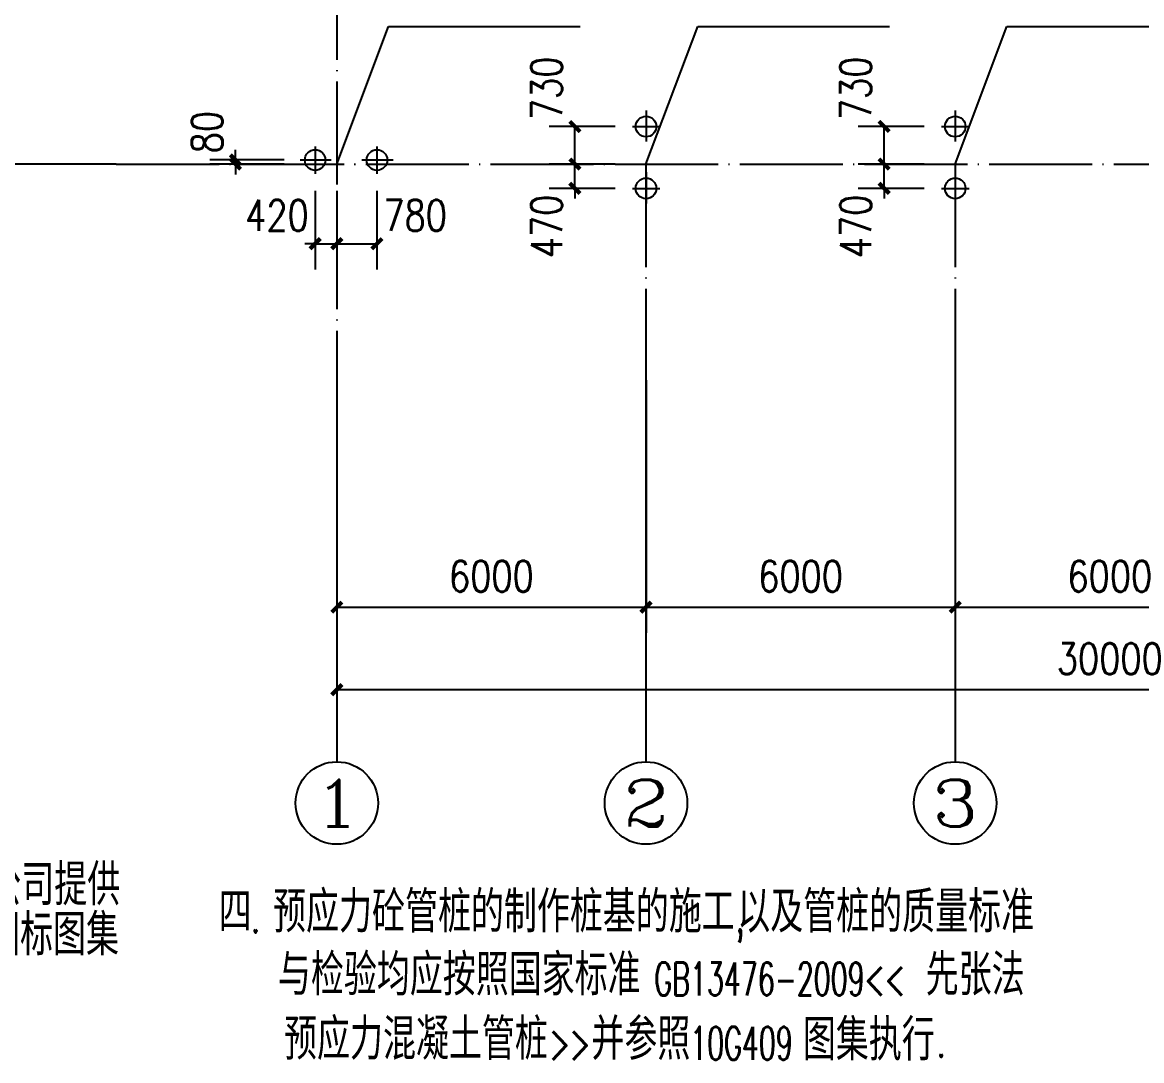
# Model space of a CAD drawing. Extents: x 31695611 to 39053694, y -59225 to 904195.
# Drawn here: x 38336840 to 38358558, y 774991 to 795130 of the extents above; entities that cross this region are included whole.
import ezdxf
from ezdxf.enums import TextEntityAlignment as Align

# ---------------------------------------------------------------- set-up
doc = ezdxf.new("R2010")
doc.units = 0
doc.header["$LTSCALE"] = 1000
doc.header["$MEASUREMENT"] = 0
doc.linetypes.add('ACAD_ISO04W100', pattern=[30.5, 24, -3, 0.5, -3])
doc.linetypes.add('DOTE', pattern=[2.42, 2, -0.2, 0.02, -0.2])
doc.layers.get('0').update_dxf_attribs({"linetype": 'CONTINUOUS'})
doc.layers.get('DEFPOINTS').update_dxf_attribs({"linetype": 'CONTINUOUS'})
for name, color, linetype in [('AXIS', 3, 'CONTINUOUS'), ('AXIS_TEXT', 7, 'CONTINUOUS'), ('DOTE', 1, 'ACAD_ISO04W100'), ('PUB_DIM', 3, 'CONTINUOUS'), ('PUB_WZ', 7, 'CONTINUOUS'), ('桩', 6, 'CONTINUOUS')]:
    doc.layers.add(name, color=color, linetype=linetype)
doc.styles.add('_HZTXT', font='txt.shx', dxfattribs={"width": 0.8, "bigfont": 'hztxt.shx'})
doc.styles.add('_SIMPLEX', font='SIMPLEX', dxfattribs={"width": 0.8})
doc.styles.add('_TCH_AXIS', font='COMPLEX', dxfattribs={"bigfont": 'GBCBIG'})
doc.styles.add('COMPLEX', font='COMPLEX')
doc.styles.add('DIM_FONT', font='SIMPLEX.shx', dxfattribs={"width": 0.8})
doc.dimstyles.new('DIMN200', dxfattribs={"dimscale": 2, "dimtxt": 300, "dimasz": 100, "dimexe": 250, "dimexo": 300, "dimgap": 150, "dimtad": 1, "dimdec": 0, "dimzin": 0, "dimtxsty": 'DIM_FONT', "dimblk": 'ARCHTICK', "dimcen": 0.09, "dimclrt": 7, "dimazin": 3, "dimtfac": 1, "dimtdec": 0, "dimtix": 1, "dimtmove": 0, "dimatfit": 3, "dimtolj": 1, "dimtzin": 0})

# ---------------------------------------------------------------- blocks, each defined once
blk = doc.blocks.new('ZZ')
at = {"layer": '桩'}
for p, q in [((477053, 125581), (477053, 126117)), ((476740, 125846), (477344, 125846))]:
    blk.add_line(p, q, dxfattribs=at)
blk.add_circle((477053, 125846), 200, dxfattribs=at)
blk = doc.blocks.new('_ARCHTICK')
at = {"color": 0, "linetype": 'BYBLOCK', "const_width": 0.4}
blk.add_lwpolyline([(-0.5, -0.5), (0.5, 0.5)], dxfattribs=at)
blk = doc.blocks.new('*D519')
at = {"layer": 'DEFPOINTS', "color": 0}
for p in [(38353561, 792381), (38354941, 792381), (38354941, 791911)]:
    blk.add_point(p, dxfattribs=at)
at = {"layer": 'PUB_DIM', "color": 0}
for p, q in [((38353561, 792381), (38353561, 792581)), ((38354341, 792381), (38353061, 792381)), ((38353561, 791911), (38353561, 792381)), ((38354341, 791911), (38353061, 791911)), ((38353561, 791911), (38353561, 791711))]:
    blk.add_line(p, q, dxfattribs=at)
at = {"layer": 'PUB_DIM', "color": 0, "xscale": 200, "yscale": 200, "zscale": 200}
for p, rotation in [((38353561, 792381), 270), ((38353561, 791911), 90)]:
    blk.add_blockref('_ARCHTICK', p, dxfattribs=dict(at, rotation=rotation))
at = {"layer": 'PUB_DIM', "color": 7, "insert": (38353011, 791171), "char_height": 600, "attachment_point": 5, "rotation": 90, "style": 'DIM_FONT'}
blk.add_mtext('\\A1;470', dxfattribs=at)
blk = doc.blocks.new('*D520')
at = {"layer": 'DEFPOINTS', "color": 0}
for p in [(38353561, 793111), (38354941, 793111), (38354941, 792381)]:
    blk.add_point(p, dxfattribs=at)
at = {"layer": 'PUB_DIM', "color": 0}
for p, q in [((38354341, 793111), (38353061, 793111)), ((38353561, 792381), (38353561, 793111)), ((38354341, 792381), (38353061, 792381))]:
    blk.add_line(p, q, dxfattribs=at)
at = {"layer": 'PUB_DIM', "color": 0, "xscale": 200, "yscale": 200, "zscale": 200}
for p, rotation in [((38353561, 793111), 90), ((38353561, 792381), 270)]:
    blk.add_blockref('_ARCHTICK', p, dxfattribs=dict(at, rotation=rotation))
at = {"layer": 'PUB_DIM', "color": 7, "insert": (38353011, 793851), "char_height": 600, "attachment_point": 5, "rotation": 90, "style": 'DIM_FONT'}
blk.add_mtext('\\A1;730', dxfattribs=at)
blk = doc.blocks.new('*D532')
at = {"layer": 'DEFPOINTS', "color": 0}
for p in [(38347561, 792381), (38348941, 792381), (38348941, 791911)]:
    blk.add_point(p, dxfattribs=at)
at = {"layer": 'PUB_DIM', "color": 0}
for p, q in [((38347561, 792381), (38347561, 792581)), ((38348341, 792381), (38347061, 792381)), ((38347561, 791911), (38347561, 792381)), ((38348341, 791911), (38347061, 791911)), ((38347561, 791911), (38347561, 791711))]:
    blk.add_line(p, q, dxfattribs=at)
at = {"layer": 'PUB_DIM', "color": 0, "xscale": 200, "yscale": 200, "zscale": 200}
for p, rotation in [((38347561, 792381), 270), ((38347561, 791911), 90)]:
    blk.add_blockref('_ARCHTICK', p, dxfattribs=dict(at, rotation=rotation))
at = {"layer": 'PUB_DIM', "color": 7, "insert": (38347011, 791171), "char_height": 600, "attachment_point": 5, "rotation": 90, "style": 'DIM_FONT'}
blk.add_mtext('\\A1;470', dxfattribs=at)
blk = doc.blocks.new('*D533')
at = {"layer": 'DEFPOINTS', "color": 0}
for p in [(38347561, 793111), (38348941, 793111), (38348941, 792381)]:
    blk.add_point(p, dxfattribs=at)
at = {"layer": 'PUB_DIM', "color": 0}
for p, q in [((38348341, 793111), (38347061, 793111)), ((38347561, 792381), (38347561, 793111)), ((38348341, 792381), (38347061, 792381))]:
    blk.add_line(p, q, dxfattribs=at)
at = {"layer": 'PUB_DIM', "color": 0, "xscale": 200, "yscale": 200, "zscale": 200}
for p, rotation in [((38347561, 793111), 90), ((38347561, 792381), 270)]:
    blk.add_blockref('_ARCHTICK', p, dxfattribs=dict(at, rotation=rotation))
at = {"layer": 'PUB_DIM', "color": 7, "insert": (38347011, 793851), "char_height": 600, "attachment_point": 5, "rotation": 90, "style": 'DIM_FONT'}
blk.add_mtext('\\A1;730', dxfattribs=at)
blk = doc.blocks.new('*D534')
at = {"layer": 'DEFPOINTS', "color": 0}
for p in [(38340976, 792461), (38342521, 792461), (38342521, 792381)]:
    blk.add_point(p, dxfattribs=at)
at = {"layer": 'PUB_DIM', "color": 0}
for p, q in [((38340976, 792461), (38340976, 792661)), ((38341921, 792461), (38340476, 792461)), ((38341921, 792381), (38340476, 792381)), ((38340976, 792381), (38340976, 792461)), ((38340976, 792381), (38340976, 792181))]:
    blk.add_line(p, q, dxfattribs=at)
at = {"layer": 'PUB_DIM', "color": 0, "xscale": 200, "yscale": 200, "zscale": 200}
for p, rotation in [((38340976, 792461), 269.9998904596536), ((38340976, 792381), 89.9998904596536)]:
    blk.add_blockref('_ARCHTICK', p, dxfattribs=dict(at, rotation=rotation))
at = {"layer": 'PUB_DIM', "color": 7, "insert": (38340426, 793001), "char_height": 600, "attachment_point": 5, "rotation": 89.9999, "style": 'DIM_FONT'}
blk.add_mtext('\\A1;80', dxfattribs=at)
blk = doc.blocks.new('*D535')
at = {"layer": 'DEFPOINTS', "color": 0}
for p in [(38342521, 792461), (38342941, 792461), (38342941, 790836)]:
    blk.add_point(p, dxfattribs=at)
at = {"layer": 'PUB_DIM', "color": 0}
for p, q in [((38342521, 791861), (38342521, 790336)), ((38342941, 791861), (38342941, 790336)), ((38342521, 790836), (38342321, 790836)), ((38342521, 790836), (38342941, 790836)), ((38342941, 790836), (38343141, 790836))]:
    blk.add_line(p, q, dxfattribs=at)
at = {"layer": 'PUB_DIM', "color": 0, "xscale": 200, "yscale": 200, "zscale": 200}
blk.add_blockref('_ARCHTICK', (38342521, 790836), dxfattribs=at)
at = {"layer": 'PUB_DIM', "color": 0, "xscale": 200, "yscale": 200, "zscale": 200, "rotation": 180}
blk.add_blockref('_ARCHTICK', (38342941, 790836), dxfattribs=at)
at = {"layer": 'PUB_DIM', "color": 7, "insert": (38341781, 791386), "char_height": 600, "attachment_point": 5, "style": 'DIM_FONT'}
blk.add_mtext('\\A1;420', dxfattribs=at)
blk = doc.blocks.new('*D536')
at = {"layer": 'DEFPOINTS', "color": 0}
for p in [(38342941, 792461), (38343721, 792461), (38343721, 790836)]:
    blk.add_point(p, dxfattribs=at)
at = {"layer": 'PUB_DIM', "color": 0}
for p, q in [((38342941, 791861), (38342941, 790336)), ((38343721, 791861), (38343721, 790336)), ((38342941, 790836), (38343721, 790836))]:
    blk.add_line(p, q, dxfattribs=at)
at = {"layer": 'PUB_DIM', "color": 0, "xscale": 200, "yscale": 200, "zscale": 200, "rotation": 180}
blk.add_blockref('_ARCHTICK', (38342941, 790836), dxfattribs=at)
at = {"layer": 'PUB_DIM', "color": 0, "xscale": 200, "yscale": 200, "zscale": 200}
blk.add_blockref('_ARCHTICK', (38343721, 790836), dxfattribs=at)
at = {"layer": 'PUB_DIM', "color": 7, "insert": (38344461, 791386), "char_height": 600, "attachment_point": 5, "style": 'DIM_FONT'}
blk.add_mtext('\\A1;780', dxfattribs=at)
blk = doc.blocks.new('*D553')
at = {"layer": 'AXIS', "color": 0}
for p, q in [((38338061, 798381), (38333161, 798381)), ((38333661, 792381), (38333661, 798381)), ((38338061, 792381), (38333161, 792381))]:
    blk.add_line(p, q, dxfattribs=at)
at = {"layer": 'DEFPOINTS', "color": 0}
for p in [(38333661, 798381), (38338661, 798381), (38338661, 792381)]:
    blk.add_point(p, dxfattribs=at)
at = {"layer": 'AXIS', "color": 0, "xscale": 200, "yscale": 200, "zscale": 200}
for p, rotation in [((38333661, 798381), 89.99989046034315), ((38333661, 792381), 269.9998904603431)]:
    blk.add_blockref('_ARCHTICK', p, dxfattribs=dict(at, rotation=rotation))
at = {"layer": 'AXIS', "color": 7, "insert": (38333061, 795381), "char_height": 600, "attachment_point": 5, "rotation": 89.9999, "style": 'DIM_FONT'}
blk.add_mtext('\\A1;6000', dxfattribs=at)
blk = doc.blocks.new('*D568')
at = {"layer": 'AXIS', "color": 0}
for p, q in [((38338062, 882381), (38331562, 882381)), ((38332061, 792381), (38332062, 882381)), ((38338061, 792381), (38331561, 792381))]:
    blk.add_line(p, q, dxfattribs=at)
at = {"layer": 'DEFPOINTS', "color": 0}
for p in [(38332062, 882381), (38338662, 882381), (38338661, 792381)]:
    blk.add_point(p, dxfattribs=at)
at = {"layer": 'AXIS', "color": 0, "xscale": 200, "yscale": 200, "zscale": 200}
for p, rotation in [((38332062, 882381), 89.99989046036686), ((38332061, 792381), 269.9998904603668)]:
    blk.add_blockref('_ARCHTICK', p, dxfattribs=dict(at, rotation=rotation))
at = {"layer": 'AXIS', "color": 7, "insert": (38331461, 837381), "char_height": 600, "attachment_point": 5, "rotation": 89.9999, "style": 'DIM_FONT'}
blk.add_mtext('\\A1;90000', dxfattribs=at)
blk = doc.blocks.new('*D569')
at = {"layer": 'AXIS', "color": 0}
for p, q in [((38342941, 788187), (38342941, 783287)), ((38348941, 788187), (38348941, 783287)), ((38342941, 783787), (38348941, 783787))]:
    blk.add_line(p, q, dxfattribs=at)
at = {"layer": 'DEFPOINTS', "color": 0}
for p in [(38342941, 788787), (38348941, 788787), (38348941, 783787)]:
    blk.add_point(p, dxfattribs=at)
at = {"layer": 'AXIS', "color": 0, "xscale": 200, "yscale": 200, "zscale": 200, "rotation": 180}
blk.add_blockref('_ARCHTICK', (38342941, 783787), dxfattribs=at)
at = {"layer": 'AXIS', "color": 0, "xscale": 200, "yscale": 200, "zscale": 200}
blk.add_blockref('_ARCHTICK', (38348941, 783787), dxfattribs=at)
at = {"layer": 'AXIS', "color": 7, "insert": (38345941, 784387), "char_height": 600, "attachment_point": 5, "style": 'DIM_FONT'}
blk.add_mtext('\\A1;6000', dxfattribs=at)
blk = doc.blocks.new('*D570')
at = {"layer": 'AXIS', "color": 0}
for p, q in [((38348941, 788187), (38348941, 783287)), ((38354941, 788187), (38354941, 783287)), ((38348941, 783787), (38354941, 783787))]:
    blk.add_line(p, q, dxfattribs=at)
at = {"layer": 'DEFPOINTS', "color": 0}
for p in [(38348941, 788787), (38354941, 788787), (38354941, 783787)]:
    blk.add_point(p, dxfattribs=at)
at = {"layer": 'AXIS', "color": 0, "xscale": 200, "yscale": 200, "zscale": 200, "rotation": 180}
blk.add_blockref('_ARCHTICK', (38348941, 783787), dxfattribs=at)
at = {"layer": 'AXIS', "color": 0, "xscale": 200, "yscale": 200, "zscale": 200}
blk.add_blockref('_ARCHTICK', (38354941, 783787), dxfattribs=at)
at = {"layer": 'AXIS', "color": 7, "insert": (38351941, 784387), "char_height": 600, "attachment_point": 5, "style": 'DIM_FONT'}
blk.add_mtext('\\A1;6000', dxfattribs=at)
blk = doc.blocks.new('*D571')
at = {"layer": 'AXIS', "color": 0}
for p, q in [((38354941, 788187), (38354941, 783287)), ((38360941, 788187), (38360941, 783287)), ((38354941, 783787), (38360941, 783787))]:
    blk.add_line(p, q, dxfattribs=at)
at = {"layer": 'DEFPOINTS', "color": 0}
for p in [(38354941, 788787), (38360941, 788787), (38360941, 783787)]:
    blk.add_point(p, dxfattribs=at)
at = {"layer": 'AXIS', "color": 0, "xscale": 200, "yscale": 200, "zscale": 200, "rotation": 180}
blk.add_blockref('_ARCHTICK', (38354941, 783787), dxfattribs=at)
at = {"layer": 'AXIS', "color": 0, "xscale": 200, "yscale": 200, "zscale": 200}
blk.add_blockref('_ARCHTICK', (38360941, 783787), dxfattribs=at)
at = {"layer": 'AXIS', "color": 7, "insert": (38357941, 784387), "char_height": 600, "attachment_point": 5, "style": 'DIM_FONT'}
blk.add_mtext('\\A1;6000', dxfattribs=at)
blk = doc.blocks.new('*D574')
at = {"layer": 'AXIS', "color": 0}
for p, q in [((38342941, 788187), (38342941, 781687)), ((38372941, 788187), (38372941, 781687)), ((38342941, 782187), (38372941, 782187))]:
    blk.add_line(p, q, dxfattribs=at)
at = {"layer": 'DEFPOINTS', "color": 0}
for p in [(38342941, 788787), (38372941, 788787), (38372941, 782187)]:
    blk.add_point(p, dxfattribs=at)
at = {"layer": 'AXIS', "color": 0, "xscale": 200, "yscale": 200, "zscale": 200, "rotation": 180}
blk.add_blockref('_ARCHTICK', (38342941, 782187), dxfattribs=at)
at = {"layer": 'AXIS', "color": 0, "xscale": 200, "yscale": 200, "zscale": 200}
blk.add_blockref('_ARCHTICK', (38372941, 782187), dxfattribs=at)
at = {"layer": 'AXIS', "color": 7, "insert": (38357941, 782787), "char_height": 600, "attachment_point": 5, "style": 'DIM_FONT'}
blk.add_mtext('\\A1;30000', dxfattribs=at)
blk = doc.blocks.new('_AXISO')
blk.add_circle((0, 0), 0.5)
at = {"layer": 'AXIS_TEXT', "style": 'COMPLEX', "width": 1.041667}
blk.add_attdef('A', text='', height=0.56, dxfattribs=at).set_placement((-0.25, -0.28), (0.25, -0.28), align=Align.FIT)

msp = doc.modelspace()

# ---------------------------------------------------------------- linework, layer by layer
for p, q in [((38342940.9, 792380.7), (38343945.8, 795052.3, 0)), ((38343945.8, 795052.3, 0), (38347663.7, 795052.3, 0)), ((38348940.9, 792380.7), (38349945.8, 795052.3, 0)), ((38349945.8, 795052.3, 0), (38353663.7, 795052.3, 0)), ((38354940.9, 792380.7), (38355945.8, 795052.3, 0)), ((38355945.8, 795052.3, 0), (38359663.7, 795052.3, 0))]:
    msp.add_line(p, q)
at = {"layer": 'AXIS'}
for p, q in [((38338661.3, 792380.7), (38330661.3, 792380.8)), ((38342940.9, 788786.8), (38342940.9, 780786.8)), ((38348940.9, 788786.8), (38348940.9, 780786.8)), ((38354940.9, 788786.8), (38354940.9, 780786.8))]:
    msp.add_line(p, q, dxfattribs=at)
at = {"layer": 'DOTE', "linetype": 'DOTE'}
for p, q in [((38342940.9, 888364.3), (38342940.9, 788786.8)), ((38338661.3, 792380.7), (38378526.6, 792380.7)), ((38348940.9, 792380.7), (38348940.9, 788786.8)), ((38354940.9, 792380.7), (38354940.9, 788786.8))]:
    msp.add_line(p, q, dxfattribs=at)

# ---------------------------------------------------------------- block references
for p, rotation in [((38223095.3, 1270163.2), 270), ((38229095.3, 1270163.2), 270), ((38819573.4, 918306.3), 180), ((38820773.4, 918306.3), 180), ((38223095.3, 1268963.2), 270), ((38229095.3, 1268963.2), 270)]:
    msp.add_blockref('ZZ', p, dxfattribs=dict(rotation=rotation))
at = {"layer": 'AXIS'}
ref = msp.add_blockref('_AXISO', (38342940.9, 779986.8), dxfattribs=dict(at, xscale=1600, yscale=1600, zscale=1600))
ref.add_attrib('A', '1', dxfattribs={"layer": 'AXIS_TEXT', "height": 905.1, "style": '_TCH_AXIS', "width": 2.333333}).set_placement((38342488.4, 779534.3), (38343393.5, 779534.3), align=Align.FIT)
ref = msp.add_blockref('_AXISO', (38348940.9, 779986.8), dxfattribs=dict(at, xscale=1600, yscale=1600, zscale=1600))
ref.add_attrib('A', '2', dxfattribs={"layer": 'AXIS_TEXT', "height": 905.1, "style": '_TCH_AXIS', "width": 1.5}).set_placement((38348488.4, 779534.3), (38349393.5, 779534.3), align=Align.FIT)
ref = msp.add_blockref('_AXISO', (38354940.9, 779986.8), dxfattribs=dict(at, xscale=1600, yscale=1600, zscale=1600))
ref.add_attrib('A', '3', dxfattribs={"layer": 'AXIS_TEXT', "height": 905.1, "style": '_TCH_AXIS', "width": 1.5}).set_placement((38354488.4, 779534.3), (38355393.5, 779534.3), align=Align.FIT)

# ---------------------------------------------------------------- texts
at = {"layer": 'PUB_WZ'}
for s, height, style, width, p in [('本工程根据冶金工业部华东勘察基础工程总公司提供', 799.736, '_HZTXT', 0.8, (38324023.1, 778000.7, 5763.6)), ('预应力砼管桩的制作桩基的施工', 799.736, '_HZTXT', 0.8, (38341705.7, 777475.3, 5763.6)), ('四', 799.7, '_HZTXT', 0.8, (38340648.3, 777475.3, 5763.6)), ('以及管桩的质量标准', 799.74, '_HZTXT', 0.8, (38350712.3, 777475.3, 5763.6)), ('的勘察报告采用锤击式预应力砼管桩，参照国标图集', 799.736, '_HZTXT', 0.8, (38323999.1, 777031.3, 5763.6)), ('. ', 639.79, '_SIMPLEX', 0.6, (38341284.5, 777475.3, 5763.6)), (',', 639.8, '_SIMPLEX', 0.6, (38350684.3, 777475.3, 5763.6)), ('与检验均应按照国家标准', 799.736, '_HZTXT', 0.8, (38341799.1, 776255.8, 5763.6)), ('先张法', 799.74, '_HZTXT', 0.8, (38354368.1, 776255.8, 5763.6)), ('GB13476-2009<<', 639.788, '_SIMPLEX', 0.6, (38349103.3, 776255.8, 5763.6)), ('预应力混凝土管桩', 799.74, '_HZTXT', 0.8, (38341917.7, 775006.4, 5763.6)), ('并参照', 799.74, '_HZTXT', 0.8, (38347882.4, 775006.4, 5763.6)), ('图集执行', 799.74, '_HZTXT', 0.8, (38351985.1, 774993.6, 5763.6)), ('>>', 639.79, '_SIMPLEX', 0.6, (38347065, 775006.4, 5763.6)), ('10G409', 639.79, '_SIMPLEX', 0.6, (38349798.2, 775006.4, 5763.6)), ('.', 639.8, '_SIMPLEX', 0.6, (38354587, 775057.8, 5763.6))]:
    msp.add_text(s, height=height, dxfattribs=dict(at, style=style, width=width)).set_placement(p)

# ---------------------------------------------------------------- dimensions: what is measured, and where the dimension line sits
at = {"layer": 'AXIS'}
for p1, p2, distance, picture, middle in [((38338661.3, 792380.7), (38338661.5, 882380.7), 6600, '*D568', (38331461.4, 837380.8)), ((38338661.3, 792380.7), (38338661.3, 798380.7), 5000, '*D553', (38333061.3, 795380.8)), ((38342940.9, 788786.8), (38348940.9, 788786.8), -5000, '*D569', (38345940.9, 784386.8)), ((38342940.9, 788786.8), (38372940.9, 788786.8), -6600, '*D574', (38357940.9, 782786.8)), ((38348940.9, 788786.8), (38354940.9, 788786.8), -5000, '*D570', (38351940.9, 784386.8)), ((38354940.9, 788786.8), (38360940.9, 788786.8), -5000, '*D571', (38357940.9, 784386.8))]:
    dim = msp.add_aligned_dim(p1=p1, p2=p2, distance=distance, dimstyle='DIMN200', dxfattribs=at)
    dim.commit()
    dim.dimension.update_dxf_attribs({"geometry": picture, "text_midpoint": middle})
at = {"layer": 'PUB_DIM'}
for base, p1, p2, angle, picture, middle in [((38347561, 793110.7), (38348940.9, 792380.7), (38348940.9, 793110.7), 90, '*D533', (38347011, 793850.7)), ((38353561, 793110.7), (38354940.9, 792380.7), (38354940.9, 793110.7), 90, '*D520', (38353011, 793850.7)), ((38340976, 792460.7), (38342520.9, 792380.7), (38342520.9, 792460.7), 89.99989, '*D534', (38340426, 793000.7)), ((38347561, 792380.7), (38348940.9, 791910.7), (38348940.9, 792380.7), 90, '*D532', (38347011, 791170.7)), ((38353561, 792380.7), (38354940.9, 791910.7), (38354940.9, 792380.7), 90, '*D519', (38353011, 791170.7)), ((38342940.9, 790836), (38342520.9, 792460.7), (38342940.9, 792460.7), 0, '*D535', (38341780.9, 791386)), ((38343720.9, 790836), (38342940.9, 792460.7), (38343720.9, 792460.7), 0, '*D536', (38344460.9, 791386))]:
    dim = msp.add_linear_dim(base=base, p1=p1, p2=p2, angle=angle, dimstyle='DIMN200', dxfattribs=at)
    dim.commit()
    dim.dimension.update_dxf_attribs({"geometry": picture, "text_midpoint": middle, "dimtype": 129})

doc.saveas('drawing.dxf')
